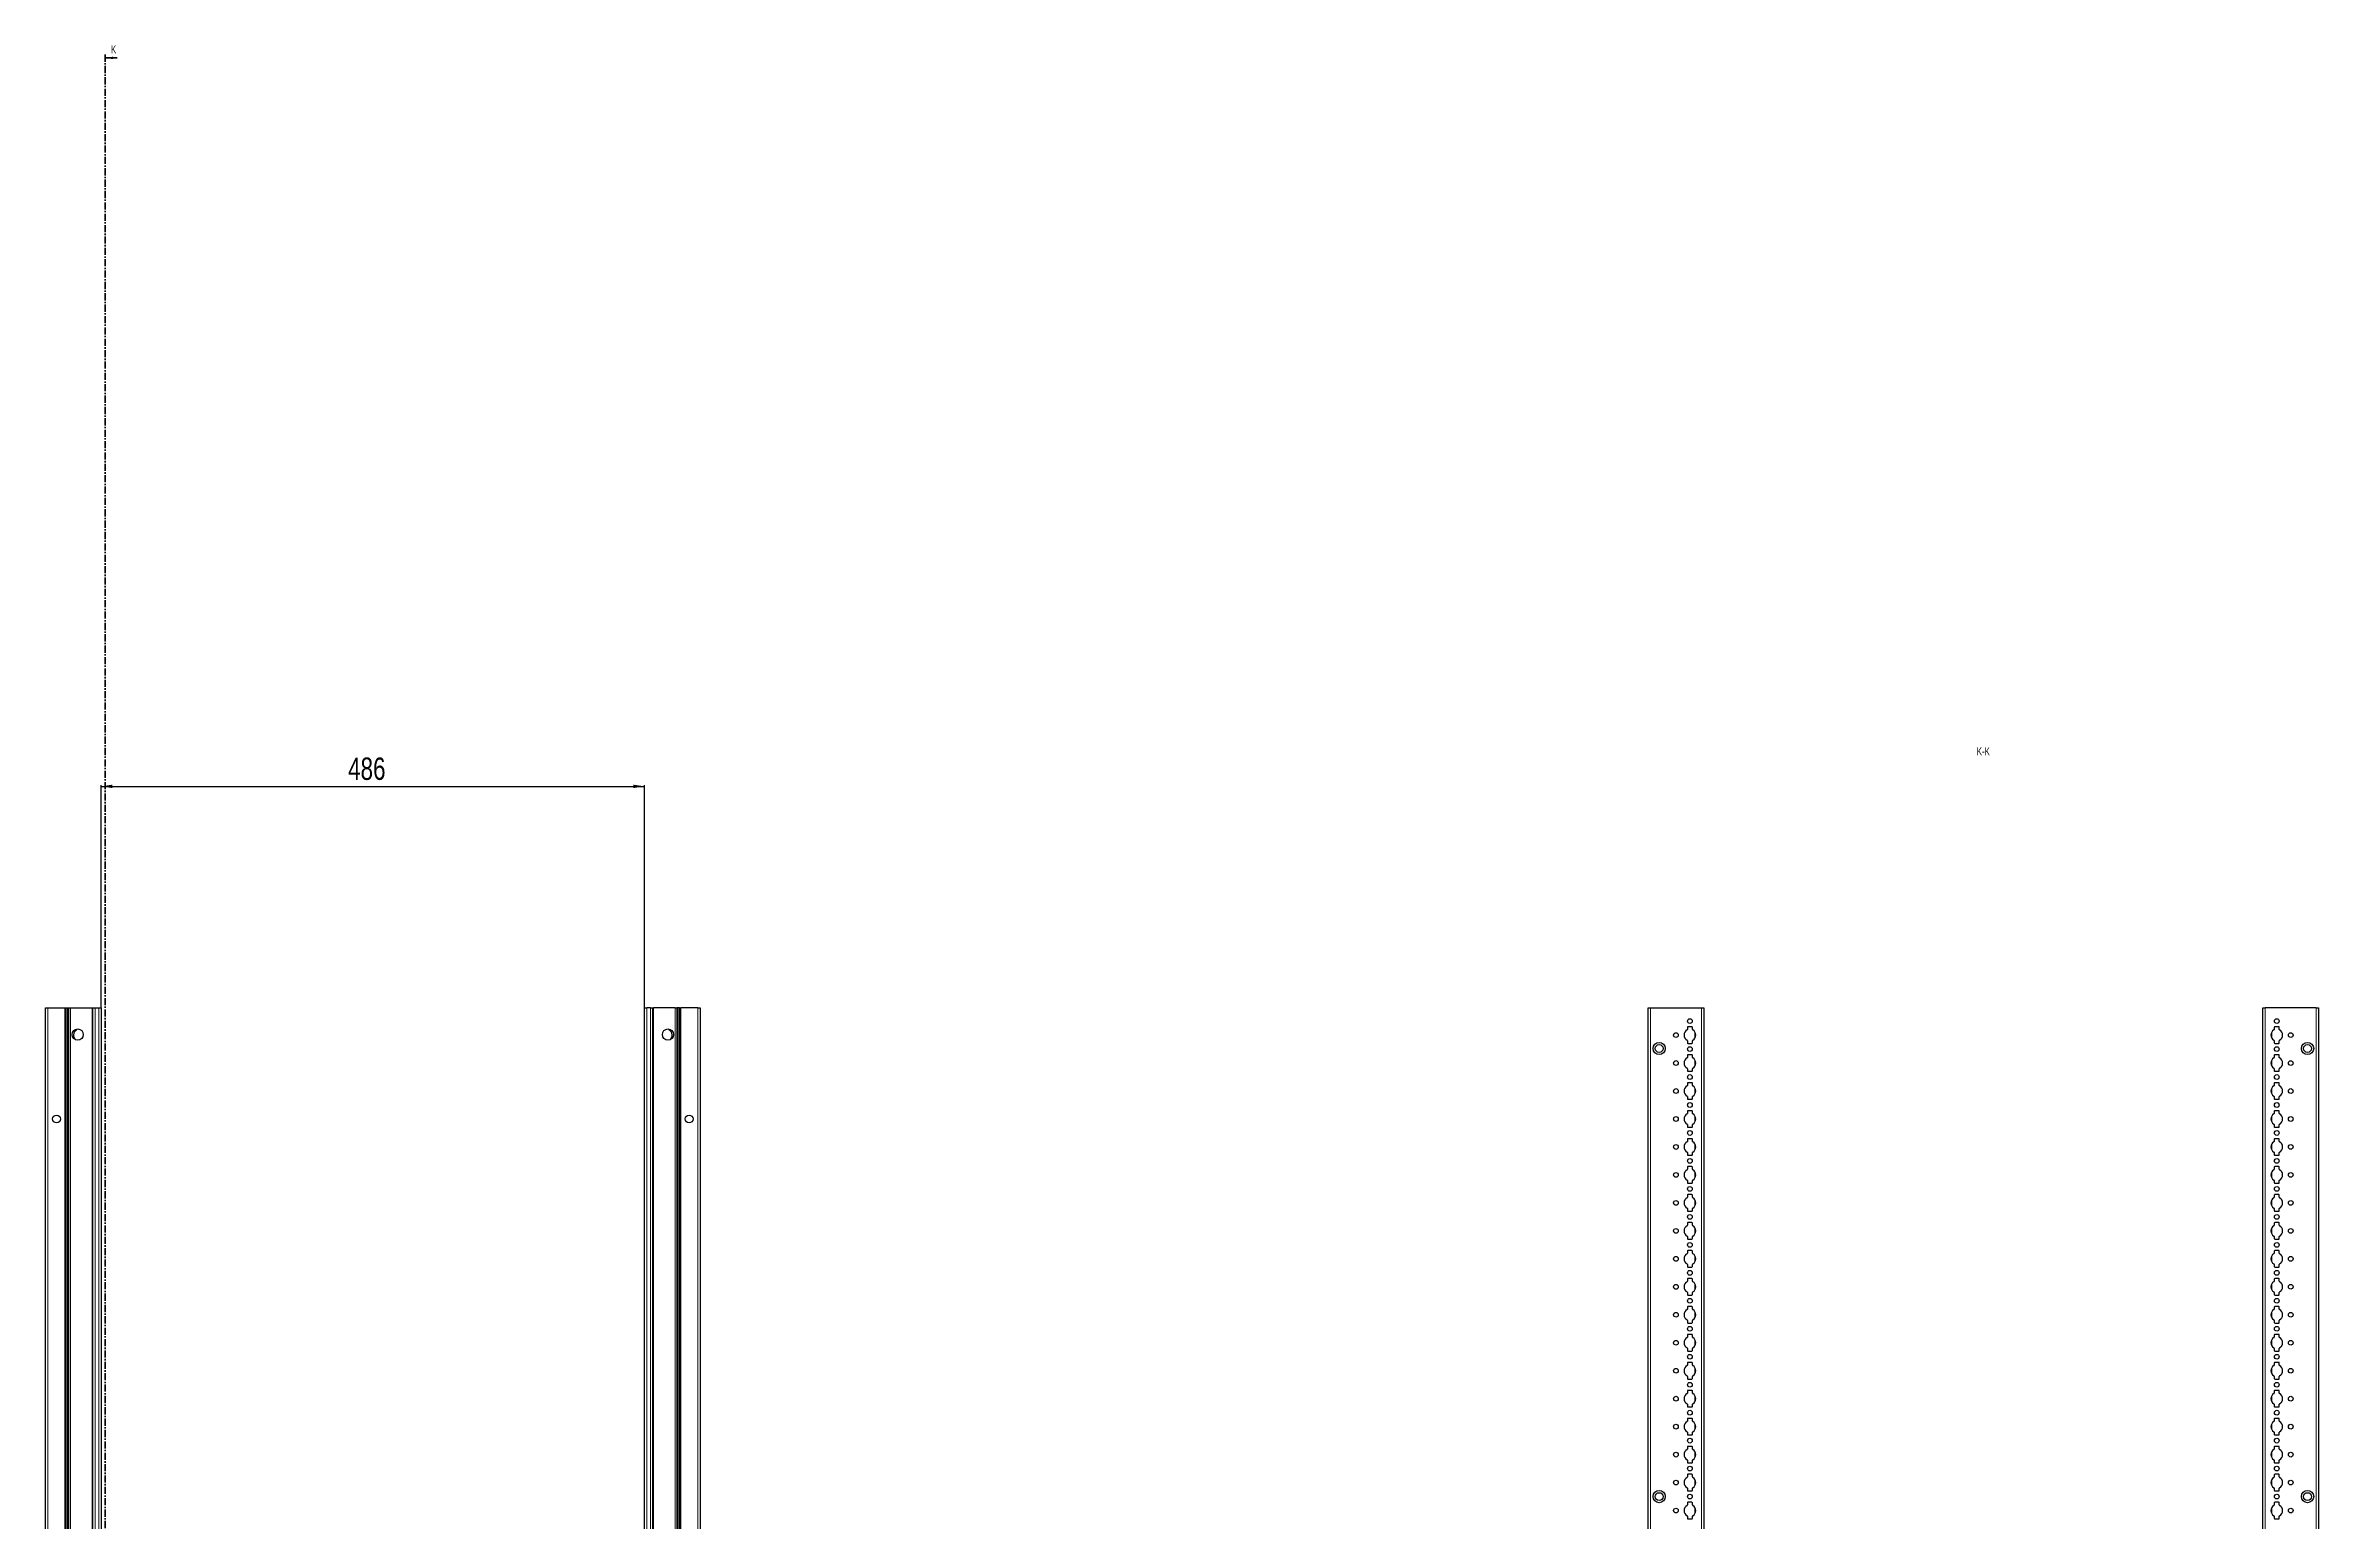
# Model space of a CAD drawing. Header units: millimetres. Extents: x -199 to 3854, y -1847 to 1507.
# Drawn here: x 1822 to 3854, y 189 to 1507 of the extents above; entities that cross this region are included whole.
import ezdxf

# ---------------------------------------------------------------- set-up
doc = ezdxf.new("R2010")
doc.units = ezdxf.units.MM
doc.linetypes.add('CENTER', pattern=[10.16, 6.35, -1.27, 1.27, -1.27])
doc.layers.add('FORMAT', color=7, linetype='Continuous')
doc.styles.add('SLDTEXTSTYLE0', font='TXT', dxfattribs={"width": 0.75})
doc.dimstyles.new('SLDDIMSTYLE0', dxfattribs={"dimtxt": 20, "dimasz": 10, "dimexe": 0, "dimexo": 0.0625, "dimgap": 5, "dimtad": 2, "dimdec": 1, "dimrnd": 1e-09, "dimzin": 12, "dimdsep": 46, "dimtxsty": 'SLDTEXTSTYLE0', "dimsah": 1, "dimcen": 0.09, "dimadec": 0, "dimazin": 3, "dimtfac": 1, "dimtofl": 0, "dimtmove": 0, "dimatfit": 3, "dimfxl": 0, "dimfrac": 2, "dimtolj": 1, "dimtzin": 12, "dimarcsym": 0})

# ---------------------------------------------------------------- blocks, each defined once
blk = doc.blocks.new('_D_4')
at = {"layer": 'FORMAT'}
for p, q in [((1871.6, 647.2), (1871.6, 846)), ((1871.6, 845), (2357.6, 845)), ((2357.6, 647.2), (2357.6, 846))]:
    blk.add_line(p, q, dxfattribs=at)
for points in [[(1871.6, 845), (1881.6, 843.5), (1881.6, 846.5)], [(2357.6, 845), (2347.6, 846.5), (2347.6, 843.5)]]:
    blk.add_solid(points, dxfattribs=at)
at = {"layer": 'FORMAT', "insert": (2092.5, 870.8), "char_height": 20, "attachment_point": 1, "style": 'SLDTEXTSTYLE0'}
blk.add_mtext('486', dxfattribs=at)

msp = doc.modelspace()

# ---------------------------------------------------------------- linework, layer by layer
at = {"color": 7, "linetype": 'CENTER', "lineweight": 35}
msp.add_line((1875.35, 1499.09), (1875.35, -1103.67), dxfattribs=at)
at = {"color": 7, "linetype": 'Continuous', "lineweight": 35}
msp.add_line((1885.99, 1496.09), (1875.35, 1496.09), dxfattribs=at)
at = {"color": 7, "linetype": 'Continuous', "lineweight": 25}
for p, q in [((1821.92, -851.79), (1821.92, 647.21)), ((1821.92, 647.21), (1823.92, 647.21)), ((1823.92, 647.21), (1839.27, 647.21)), ((1839.27, 647.21), (1839.92, 647.21)), ((1839.92, 623.46), (1839.92, 647.21)), ((1839.92, 647.21), (1840.51, 647.21)), ((1840.51, 647.21), (1841.71, 647.21)), ((1841.71, 647.21), (1841.71, -851.79)), ((1841.71, 647.21), (1841.75, 647.21)), ((1841.75, 647.21), (1841.75, -851.79)), ((1841.75, 647.21), (1842.96, 647.21)), ((1842.96, 647.21), (1844.37, 647.21)), ((1844.37, 647.21), (1863.77, 647.21)), ((1863.77, 647.21), (1864.42, 647.21)), ((1864.42, -851.79), (1864.42, 647.21)), ((1864.42, 647.21), (1866.42, 647.21)), ((1866.42, 647.21), (1869.62, 647.21)), ((1869.62, 647.21), (1871.62, 647.21)), ((1871.62, 647.21), (1871.62, -851.79)), ((2357.62, -851.79), (2357.62, 647.21)), ((2357.62, 647.21), (2359.62, 647.21)), ((2362.82, 647.21), (2359.62, 647.21)), ((2362.82, 647.21), (2364.82, 647.21)), ((2364.82, 647.21), (2364.82, -851.79)), ((2364.82, 647.21), (2365.47, 647.21)), ((2384.88, 647.21), (2365.47, 647.21)), ((2384.88, 647.21), (2386.29, 647.21)), ((2387.5, 647.21), (2386.29, 647.21)), ((2387.5, -851.79), (2387.5, 647.21)), ((2387.53, 647.21), (2387.5, 647.21)), ((2387.53, -851.79), (2387.53, 647.21)), ((2388.74, 647.21), (2387.53, 647.21)), ((2388.74, 647.21), (2389.32, 647.21)), ((2389.32, 647.21), (2389.32, 623.46)), ((2389.32, 647.21), (2389.97, 647.21)), ((2405.32, 647.21), (2389.97, 647.21)), ((2405.32, 647.21), (2407.32, 647.21)), ((2407.32, 647.21), (2407.32, -851.79)), ((3254.87, -851.79), (3254.87, 647.21)), ((3254.87, 647.21), (3256.87, 647.21)), ((3256.87, 647.21), (3302.57, 647.21)), ((3294.02, 630.11), (3290.42, 630.11)), ((3302.57, 647.21), (3304.57, 647.21)), ((3304.57, 647.21), (3304.57, -851.79)), ((3804.57, -851.79), (3804.57, 647.21)), ((3804.57, 647.21), (3806.57, 647.21)), ((3852.27, 647.21), (3806.57, 647.21)), ((3818.72, 630.11), (3815.12, 630.11)), ((3852.27, 647.21), (3854.27, 647.21)), ((3854.27, 647.21), (3854.27, -851.79)), ((1839.98, 623.35), (1839.92, 623.46)), ((1839.92, 623.46), (1839.92, 621.96)), ((1839.92, 621.96), (1839.98, 622.06)), ((1839.92, 573.46), (1839.92, 621.96)), ((1839.98, 622.06), (1839.98, 623.35)), ((1849.97, 627.73), (1849.97, 628.14)), ((2379.27, 628.14), (2379.27, 627.73)), ((2389.32, 623.46), (2389.26, 623.35)), ((2389.26, 623.35), (2389.26, 622.06)), ((2389.26, 622.06), (2389.32, 621.96)), ((2389.32, 621.96), (2389.32, 623.46)), ((2389.32, 621.96), (2389.32, 573.46)), ((3289.92, 629.61), (3289.92, 627.73)), ((3289.92, 617.68), (3289.92, 615.81)), ((3290.42, 615.31), (3294.02, 615.31)), ((3294.52, 627.73), (3294.52, 629.61)), ((3294.52, 615.81), (3294.52, 617.68)), ((3814.62, 629.61), (3814.62, 627.73)), ((3814.62, 617.68), (3814.62, 615.81)), ((3815.12, 615.31), (3818.72, 615.31)), ((3819.22, 627.73), (3819.22, 629.61)), ((3819.22, 615.81), (3819.22, 617.68)), ((3289.92, 604.61), (3289.92, 602.73)), ((3289.92, 592.68), (3289.92, 590.81)), ((3294.02, 605.11), (3290.42, 605.11)), ((3290.42, 590.31), (3294.02, 590.31)), ((3294.52, 602.73), (3294.52, 604.61)), ((3294.52, 590.81), (3294.52, 592.68)), ((3814.62, 604.61), (3814.62, 602.73)), ((3814.62, 592.68), (3814.62, 590.81)), ((3818.72, 605.11), (3815.12, 605.11)), ((3815.12, 590.31), (3818.72, 590.31)), ((3819.22, 602.73), (3819.22, 604.61)), ((3819.22, 590.81), (3819.22, 592.68)), ((1839.98, 573.35), (1839.92, 573.46)), ((1839.92, 573.46), (1839.92, 571.96)), ((1839.92, 571.96), (1839.98, 572.06)), ((1839.92, 523.46), (1839.92, 571.96)), ((1839.98, 572.06), (1839.98, 573.35)), ((2389.32, 573.46), (2389.26, 573.35)), ((2389.26, 573.35), (2389.26, 572.06)), ((2389.26, 572.06), (2389.32, 571.96)), ((2389.32, 571.96), (2389.32, 573.46)), ((2389.32, 571.96), (2389.32, 523.46)), ((3289.92, 579.61), (3289.92, 577.73)), ((3294.02, 580.11), (3290.42, 580.11)), ((3294.52, 577.73), (3294.52, 579.61)), ((3814.62, 579.61), (3814.62, 577.73)), ((3818.72, 580.11), (3815.12, 580.11)), ((3819.22, 577.73), (3819.22, 579.61)), ((3289.92, 567.68), (3289.92, 565.81)), ((3289.92, 554.61), (3289.92, 552.73)), ((3290.42, 565.31), (3294.02, 565.31)), ((3294.02, 555.11), (3290.42, 555.11)), ((3294.52, 565.81), (3294.52, 567.68)), ((3294.52, 552.73), (3294.52, 554.61)), ((3814.62, 567.68), (3814.62, 565.81)), ((3814.62, 554.61), (3814.62, 552.73)), ((3815.12, 565.31), (3818.72, 565.31)), ((3818.72, 555.11), (3815.12, 555.11)), ((3819.22, 565.81), (3819.22, 567.68)), ((3819.22, 552.73), (3819.22, 554.61)), ((3289.92, 542.68), (3289.92, 540.81)), ((3289.92, 529.61), (3289.92, 527.73)), ((3290.42, 540.31), (3294.02, 540.31)), ((3294.02, 530.11), (3290.42, 530.11)), ((3294.52, 540.81), (3294.52, 542.68)), ((3294.52, 527.73), (3294.52, 529.61)), ((3814.62, 542.68), (3814.62, 540.81)), ((3814.62, 529.61), (3814.62, 527.73)), ((3815.12, 540.31), (3818.72, 540.31)), ((3818.72, 530.11), (3815.12, 530.11)), ((3819.22, 540.81), (3819.22, 542.68)), ((3819.22, 527.73), (3819.22, 529.61)), ((1839.98, 523.35), (1839.92, 523.46)), ((1839.92, 523.46), (1839.92, 521.96)), ((1839.92, 521.96), (1839.98, 522.06)), ((1839.92, 473.46), (1839.92, 521.96)), ((1839.98, 522.06), (1839.98, 523.35)), ((2389.32, 523.46), (2389.26, 523.35)), ((2389.26, 523.35), (2389.26, 522.06)), ((2389.26, 522.06), (2389.32, 521.96)), ((2389.32, 521.96), (2389.32, 523.46)), ((2389.32, 521.96), (2389.32, 473.46)), ((3289.92, 517.68), (3289.92, 515.81)), ((3290.42, 515.31), (3294.02, 515.31)), ((3294.52, 515.81), (3294.52, 517.68)), ((3814.62, 517.68), (3814.62, 515.81)), ((3815.12, 515.31), (3818.72, 515.31)), ((3819.22, 515.81), (3819.22, 517.68)), ((3289.92, 504.61), (3289.92, 502.73)), ((3289.92, 492.68), (3289.92, 490.81)), ((3294.02, 505.11), (3290.42, 505.11)), ((3290.42, 490.31), (3294.02, 490.31)), ((3294.52, 502.73), (3294.52, 504.61)), ((3294.52, 490.81), (3294.52, 492.68)), ((3814.62, 504.61), (3814.62, 502.73)), ((3814.62, 492.68), (3814.62, 490.81)), ((3818.72, 505.11), (3815.12, 505.11)), ((3815.12, 490.31), (3818.72, 490.31)), ((3819.22, 502.73), (3819.22, 504.61)), ((3819.22, 490.81), (3819.22, 492.68)), ((1839.98, 473.35), (1839.92, 473.46)), ((1839.92, 473.46), (1839.92, 471.96)), ((1839.92, 471.96), (1839.98, 472.06)), ((1839.92, 423.46), (1839.92, 471.96)), ((1839.98, 472.06), (1839.98, 473.35)), ((2389.32, 473.46), (2389.26, 473.35)), ((2389.26, 473.35), (2389.26, 472.06)), ((2389.26, 472.06), (2389.32, 471.96)), ((2389.32, 471.96), (2389.32, 473.46)), ((2389.32, 471.96), (2389.32, 423.46)), ((3289.92, 479.61), (3289.92, 477.73)), ((3289.92, 467.68), (3289.92, 465.81)), ((3294.02, 480.11), (3290.42, 480.11)), ((3294.52, 477.73), (3294.52, 479.61)), ((3294.52, 465.81), (3294.52, 467.68)), ((3814.62, 479.61), (3814.62, 477.73)), ((3814.62, 467.68), (3814.62, 465.81)), ((3818.72, 480.11), (3815.12, 480.11)), ((3819.22, 477.73), (3819.22, 479.61)), ((3819.22, 465.81), (3819.22, 467.68)), ((3289.92, 454.61), (3289.92, 452.73)), ((3290.42, 465.31), (3294.02, 465.31)), ((3294.02, 455.11), (3290.42, 455.11)), ((3294.52, 452.73), (3294.52, 454.61)), ((3814.62, 454.61), (3814.62, 452.73)), ((3815.12, 465.31), (3818.72, 465.31)), ((3818.72, 455.11), (3815.12, 455.11)), ((3819.22, 452.73), (3819.22, 454.61)), ((3289.92, 442.68), (3289.92, 440.81)), ((3289.92, 429.61), (3289.92, 427.73)), ((3290.42, 440.31), (3294.02, 440.31)), ((3294.02, 430.11), (3290.42, 430.11)), ((3294.52, 440.81), (3294.52, 442.68)), ((3294.52, 427.73), (3294.52, 429.61)), ((3814.62, 442.68), (3814.62, 440.81)), ((3814.62, 429.61), (3814.62, 427.73)), ((3815.12, 440.31), (3818.72, 440.31)), ((3818.72, 430.11), (3815.12, 430.11)), ((3819.22, 440.81), (3819.22, 442.68)), ((3819.22, 427.73), (3819.22, 429.61)), ((1839.98, 423.35), (1839.92, 423.46)), ((1839.92, 423.46), (1839.92, 421.96)), ((1839.92, 421.96), (1839.98, 422.06)), ((1839.92, 373.46), (1839.92, 421.96)), ((1839.98, 422.06), (1839.98, 423.35)), ((2389.32, 423.46), (2389.26, 423.35)), ((2389.26, 423.35), (2389.26, 422.06)), ((2389.26, 422.06), (2389.32, 421.96)), ((2389.32, 421.96), (2389.32, 423.46)), ((2389.32, 421.96), (2389.32, 373.46)), ((3289.92, 417.68), (3289.92, 415.81)), ((3290.42, 415.31), (3294.02, 415.31)), ((3294.52, 415.81), (3294.52, 417.68)), ((3814.62, 417.68), (3814.62, 415.81)), ((3815.12, 415.31), (3818.72, 415.31)), ((3819.22, 415.81), (3819.22, 417.68)), ((3289.92, 404.61), (3289.92, 402.73)), ((3289.92, 392.68), (3289.92, 390.81)), ((3294.02, 405.11), (3290.42, 405.11)), ((3290.42, 390.31), (3294.02, 390.31)), ((3294.52, 402.73), (3294.52, 404.61)), ((3294.52, 390.81), (3294.52, 392.68)), ((3814.62, 404.61), (3814.62, 402.73)), ((3814.62, 392.68), (3814.62, 390.81)), ((3818.72, 405.11), (3815.12, 405.11)), ((3815.12, 390.31), (3818.72, 390.31)), ((3819.22, 402.73), (3819.22, 404.61)), ((3819.22, 390.81), (3819.22, 392.68)), ((1839.98, 373.35), (1839.92, 373.46)), ((1839.92, 373.46), (1839.92, 371.96)), ((1839.92, 371.96), (1839.98, 372.06)), ((1839.92, 323.46), (1839.92, 371.96)), ((1839.98, 372.06), (1839.98, 373.35)), ((2389.32, 373.46), (2389.26, 373.35)), ((2389.26, 373.35), (2389.26, 372.06)), ((2389.26, 372.06), (2389.32, 371.96)), ((2389.32, 371.96), (2389.32, 373.46)), ((2389.32, 371.96), (2389.32, 323.46)), ((3289.92, 379.61), (3289.92, 377.73)), ((3289.92, 367.68), (3289.92, 365.81)), ((3294.02, 380.11), (3290.42, 380.11)), ((3294.52, 377.73), (3294.52, 379.61)), ((3294.52, 365.81), (3294.52, 367.68)), ((3814.62, 379.61), (3814.62, 377.73)), ((3814.62, 367.68), (3814.62, 365.81)), ((3818.72, 380.11), (3815.12, 380.11)), ((3819.22, 377.73), (3819.22, 379.61)), ((3819.22, 365.81), (3819.22, 367.68)), ((3289.92, 354.61), (3289.92, 352.73)), ((3290.42, 365.31), (3294.02, 365.31)), ((3294.02, 355.11), (3290.42, 355.11)), ((3294.52, 352.73), (3294.52, 354.61)), ((3814.62, 354.61), (3814.62, 352.73)), ((3815.12, 365.31), (3818.72, 365.31)), ((3818.72, 355.11), (3815.12, 355.11)), ((3819.22, 352.73), (3819.22, 354.61)), ((3289.92, 342.68), (3289.92, 340.81)), ((3289.92, 329.61), (3289.92, 327.73)), ((3290.42, 340.31), (3294.02, 340.31)), ((3294.02, 330.11), (3290.42, 330.11)), ((3294.52, 340.81), (3294.52, 342.68)), ((3294.52, 327.73), (3294.52, 329.61)), ((3814.62, 342.68), (3814.62, 340.81)), ((3814.62, 329.61), (3814.62, 327.73)), ((3815.12, 340.31), (3818.72, 340.31)), ((3818.72, 330.11), (3815.12, 330.11)), ((3819.22, 340.81), (3819.22, 342.68)), ((3819.22, 327.73), (3819.22, 329.61)), ((1839.98, 323.35), (1839.92, 323.46)), ((1839.92, 323.46), (1839.92, 321.96)), ((1839.92, 321.96), (1839.98, 322.06)), ((1839.92, 273.46), (1839.92, 321.96)), ((1839.98, 322.06), (1839.98, 323.35)), ((2389.32, 323.46), (2389.26, 323.35)), ((2389.26, 323.35), (2389.26, 322.06)), ((2389.26, 322.06), (2389.32, 321.96)), ((2389.32, 321.96), (2389.32, 323.46)), ((2389.32, 321.96), (2389.32, 273.46)), ((3289.92, 317.68), (3289.92, 315.81)), ((3290.42, 315.31), (3294.02, 315.31)), ((3294.02, 305.11), (3290.42, 305.11)), ((3294.52, 315.81), (3294.52, 317.68)), ((3814.62, 317.68), (3814.62, 315.81)), ((3815.12, 315.31), (3818.72, 315.31)), ((3818.72, 305.11), (3815.12, 305.11)), ((3819.22, 315.81), (3819.22, 317.68)), ((3289.92, 304.61), (3289.92, 302.73)), ((3289.92, 292.68), (3289.92, 290.81)), ((3290.42, 290.31), (3294.02, 290.31)), ((3294.52, 302.73), (3294.52, 304.61)), ((3294.52, 290.81), (3294.52, 292.68)), ((3814.62, 304.61), (3814.62, 302.73)), ((3814.62, 292.68), (3814.62, 290.81)), ((3815.12, 290.31), (3818.72, 290.31)), ((3819.22, 302.73), (3819.22, 304.61)), ((3819.22, 290.81), (3819.22, 292.68)), ((1839.98, 273.35), (1839.92, 273.46)), ((1839.92, 273.46), (1839.92, 271.96)), ((1839.92, 271.96), (1839.98, 272.06)), ((1839.92, 223.46), (1839.92, 271.96)), ((1839.98, 272.06), (1839.98, 273.35)), ((2389.32, 273.46), (2389.26, 273.35)), ((2389.26, 273.35), (2389.26, 272.06)), ((2389.26, 272.06), (2389.32, 271.96)), ((2389.32, 271.96), (2389.32, 273.46)), ((2389.32, 271.96), (2389.32, 223.46)), ((3289.92, 279.61), (3289.92, 277.73)), ((3289.92, 267.68), (3289.92, 265.81)), ((3294.02, 280.11), (3290.42, 280.11)), ((3290.42, 265.31), (3294.02, 265.31)), ((3294.52, 277.73), (3294.52, 279.61)), ((3294.52, 265.81), (3294.52, 267.68)), ((3814.62, 279.61), (3814.62, 277.73)), ((3814.62, 267.68), (3814.62, 265.81)), ((3818.72, 280.11), (3815.12, 280.11)), ((3815.12, 265.31), (3818.72, 265.31)), ((3819.22, 277.73), (3819.22, 279.61)), ((3819.22, 265.81), (3819.22, 267.68)), ((3289.92, 254.61), (3289.92, 252.73)), ((3294.02, 255.11), (3290.42, 255.11)), ((3294.52, 252.73), (3294.52, 254.61)), ((3814.62, 254.61), (3814.62, 252.73)), ((3818.72, 255.11), (3815.12, 255.11)), ((3819.22, 252.73), (3819.22, 254.61)), ((3289.92, 242.68), (3289.92, 240.81)), ((3289.92, 229.61), (3289.92, 227.73)), ((3290.42, 240.31), (3294.02, 240.31)), ((3294.02, 230.11), (3290.42, 230.11)), ((3294.52, 240.81), (3294.52, 242.68)), ((3294.52, 227.73), (3294.52, 229.61)), ((3814.62, 242.68), (3814.62, 240.81)), ((3814.62, 229.61), (3814.62, 227.73)), ((3815.12, 240.31), (3818.72, 240.31)), ((3818.72, 230.11), (3815.12, 230.11)), ((3819.22, 240.81), (3819.22, 242.68)), ((3819.22, 227.73), (3819.22, 229.61)), ((1839.98, 223.35), (1839.92, 223.46)), ((1839.92, 223.46), (1839.92, 221.96)), ((1839.92, 221.96), (1839.98, 222.06)), ((1839.92, 173.46), (1839.92, 221.96)), ((1839.98, 222.06), (1839.98, 223.35)), ((2389.32, 223.46), (2389.26, 223.35)), ((2389.26, 223.35), (2389.26, 222.06)), ((2389.26, 222.06), (2389.32, 221.96)), ((2389.32, 221.96), (2389.32, 223.46)), ((2389.32, 221.96), (2389.32, 173.46)), ((3289.92, 217.68), (3289.92, 215.81)), ((3289.92, 204.61), (3289.92, 202.73)), ((3290.42, 215.31), (3294.02, 215.31)), ((3294.02, 205.11), (3290.42, 205.11)), ((3294.52, 215.81), (3294.52, 217.68)), ((3294.52, 202.73), (3294.52, 204.61)), ((3814.62, 217.68), (3814.62, 215.81)), ((3814.62, 204.61), (3814.62, 202.73)), ((3815.12, 215.31), (3818.72, 215.31)), ((3818.72, 205.11), (3815.12, 205.11)), ((3819.22, 215.81), (3819.22, 217.68)), ((3819.22, 202.73), (3819.22, 204.61)), ((3289.92, 192.68), (3289.92, 190.81)), ((3290.42, 190.31), (3294.02, 190.31)), ((3294.52, 190.81), (3294.52, 192.68)), ((3814.62, 192.68), (3814.62, 190.81)), ((3815.12, 190.31), (3818.72, 190.31)), ((3819.22, 190.81), (3819.22, 192.68))]:
    msp.add_line(p, q, dxfattribs=at)
at = {"color": 8, "linetype": 'Continuous', "lineweight": 18}
for p, q in [((1823.92, 647.21), (1823.92, -851.79)), ((1839.27, -851.79), (1839.27, 647.21)), ((1840.51, 647.21), (1840.51, -851.79)), ((1842.96, -851.79), (1842.96, 647.21)), ((1844.37, 647.21), (1844.37, -851.79)), ((1863.77, -851.79), (1863.77, 647.21)), ((1866.42, 647.21), (1866.42, -851.79)), ((1869.62, -851.79), (1869.62, 647.21)), ((2359.62, 647.21), (2359.62, -851.79)), ((2362.82, -851.79), (2362.82, 647.21)), ((2365.47, 647.21), (2365.47, -851.79)), ((2384.88, -851.79), (2384.88, 647.21)), ((2386.29, 647.21), (2386.29, -851.79)), ((2388.74, -851.79), (2388.74, 647.21)), ((2389.97, 647.21), (2389.97, -851.79)), ((2405.32, -851.79), (2405.32, 647.21)), ((3256.87, 647.21), (3256.87, -851.79)), ((3302.57, -851.79), (3302.57, 647.21)), ((3806.57, 647.21), (3806.57, -851.79)), ((3852.27, -851.79), (3852.27, 647.21)), ((3296.72, 620), (3296.72, 625.41)), ((3812.42, 625.41), (3812.42, 620)), ((3296.72, 595), (3296.72, 600.41)), ((3812.42, 600.41), (3812.42, 595)), ((3296.72, 570), (3296.72, 575.41)), ((3812.42, 575.41), (3812.42, 570)), ((3296.72, 545), (3296.72, 550.41)), ((3812.42, 550.41), (3812.42, 545)), ((3296.72, 520), (3296.72, 525.41)), ((3812.42, 525.41), (3812.42, 520)), ((3296.72, 495), (3296.72, 500.41)), ((3812.42, 500.41), (3812.42, 495)), ((3296.72, 470), (3296.72, 475.41)), ((3812.42, 475.41), (3812.42, 470)), ((3296.72, 445), (3296.72, 450.41)), ((3812.42, 450.41), (3812.42, 445)), ((3296.72, 420), (3296.72, 425.41)), ((3812.42, 425.41), (3812.42, 420)), ((3296.72, 395), (3296.72, 400.41)), ((3812.42, 400.41), (3812.42, 395)), ((3296.72, 370), (3296.72, 375.41)), ((3812.42, 375.41), (3812.42, 370)), ((3296.72, 345), (3296.72, 350.41)), ((3812.42, 350.41), (3812.42, 345)), ((3296.72, 320), (3296.72, 325.41)), ((3812.42, 325.41), (3812.42, 320)), ((3296.72, 295), (3296.72, 300.41)), ((3812.42, 300.41), (3812.42, 295)), ((3296.72, 270), (3296.72, 275.41)), ((3812.42, 275.41), (3812.42, 270)), ((3296.72, 245), (3296.72, 250.41)), ((3812.42, 250.41), (3812.42, 245)), ((3296.72, 220), (3296.72, 225.41)), ((3812.42, 225.41), (3812.42, 220)), ((3296.72, 195), (3296.72, 200.41)), ((3812.42, 200.41), (3812.42, 195))]:
    msp.add_line(p, q, dxfattribs=at)
at = {"color": 7, "linetype": 'Continuous', "lineweight": 25}
for centre, radius in [((3292.22, 635.21), 2.12), ((3816.92, 635.21), 2.13), ((1850.77, 623.21), 5), ((2378.47, 623.21), 5), ((3264.72, 610.71), 5.5), ((3264.72, 610.71), 3.5), ((3279.72, 622.71), 2.13), ((3292.22, 610.21), 2.12), ((3816.92, 610.21), 2.13), ((3829.42, 622.71), 2.12), ((3844.42, 610.71), 5.5), ((3844.42, 610.71), 3.5), ((3279.72, 597.71), 2.13), ((3829.42, 597.71), 2.12), ((3279.72, 572.71), 2.13), ((3292.22, 585.21), 2.12), ((3816.92, 585.21), 2.12), ((3829.42, 572.71), 2.12), ((1831.82, 547.71), 3.5), ((2397.42, 547.71), 3.5), ((3279.72, 547.71), 2.13), ((3292.22, 560.21), 2.12), ((3816.92, 560.21), 2.12), ((3829.42, 547.71), 2.12), ((3292.22, 535.21), 2.12), ((3816.92, 535.21), 2.12), ((3279.72, 522.71), 2.13), ((3292.22, 510.21), 2.12), ((3816.92, 510.21), 2.12), ((3829.42, 522.71), 2.12), ((3279.72, 497.71), 2.13), ((3829.42, 497.71), 2.12), ((3279.72, 472.71), 2.13), ((3292.22, 485.21), 2.12), ((3816.92, 485.21), 2.12), ((3829.42, 472.71), 2.12), ((3279.72, 447.71), 2.13), ((3292.22, 460.21), 2.12), ((3816.92, 460.21), 2.12), ((3829.42, 447.71), 2.12), ((3292.22, 435.21), 2.12), ((3816.92, 435.21), 2.12), ((3279.72, 422.71), 2.13), ((3292.22, 410.21), 2.12), ((3816.92, 410.21), 2.12), ((3829.42, 422.71), 2.12), ((3279.72, 397.71), 2.13), ((3292.22, 385.21), 2.12), ((3816.92, 385.21), 2.12), ((3829.42, 397.71), 2.12), ((3279.72, 372.71), 2.13), ((3829.42, 372.71), 2.12), ((3279.72, 347.71), 2.13), ((3292.22, 360.21), 2.12), ((3816.92, 360.21), 2.12), ((3829.42, 347.71), 2.12), ((3292.22, 335.21), 2.12), ((3816.92, 335.21), 2.12), ((3279.72, 322.71), 2.13), ((3292.22, 310.21), 2.12), ((3816.92, 310.21), 2.12), ((3829.42, 322.71), 2.12), ((3279.72, 297.71), 2.13), ((3292.22, 285.21), 2.12), ((3816.92, 285.21), 2.12), ((3829.42, 297.71), 2.12), ((3279.72, 272.71), 2.13), ((3829.42, 272.71), 2.12), ((3279.72, 247.71), 2.13), ((3292.22, 260.21), 2.12), ((3816.92, 260.21), 2.12), ((3829.42, 247.71), 2.12), ((3279.72, 222.71), 2.13), ((3292.22, 235.21), 2.12), ((3816.92, 235.21), 2.12), ((3829.42, 222.71), 2.12), ((3264.72, 210.21), 5.5), ((3264.72, 210.21), 3.5), ((3292.22, 210.21), 2.12), ((3816.92, 210.21), 2.12), ((3844.42, 210.21), 5.5), ((3844.42, 210.21), 3.5), ((3279.72, 197.71), 2.13), ((3829.42, 197.71), 2.12)]:
    msp.add_circle(centre, radius, dxfattribs=at)
for centre, radius, start, end in [((3290.42, 629.61), 0.5, 90, 180), ((3294.02, 629.61), 0.5, 0, 90), ((3815.12, 629.61), 0.5, 90, 180), ((3818.72, 629.61), 0.5, 0, 90), ((1852.27, 622.71), 5.25, 119.14074, 233.81086), ((1849.47, 627.73), 0.5, 299.14074, 0), ((2379.77, 627.73), 0.5, 180, 240.85926), ((2376.97, 622.71), 5.25, 306.18917, 60.85926), ((3292.22, 622.71), 5.25, 119.14074, 240.85926), ((3289.42, 627.73), 0.5, 299.14074, 0), ((3289.42, 617.68), 0.5, 0, 60.85926), ((3290.42, 615.81), 0.5, 180, 270), ((3294.02, 615.81), 0.5, 270, 0), ((3295.02, 627.73), 0.5, 180, 240.85926), ((3295.02, 617.68), 0.5, 119.14074, 180), ((3292.22, 622.71), 5.25, 299.14074, 60.85926), ((3816.92, 622.71), 5.25, 119.14074, 240.85926), ((3814.12, 627.73), 0.5, 299.14074, 0), ((3814.12, 617.68), 0.5, 0, 60.85926), ((3815.12, 615.81), 0.5, 180, 270), ((3818.72, 615.81), 0.5, 270, 0), ((3819.72, 627.73), 0.5, 180, 240.85926), ((3819.72, 617.68), 0.5, 119.14074, 180), ((3816.92, 622.71), 5.25, 299.14074, 60.85926), ((3292.22, 597.71), 5.25, 119.14074, 240.85926), ((3289.42, 602.73), 0.5, 299.14074, 0), ((3289.42, 592.68), 0.5, 0, 60.85926), ((3290.42, 604.61), 0.5, 90, 180), ((3290.42, 590.81), 0.5, 180, 270), ((3294.02, 604.61), 0.5, 0, 90), ((3294.02, 590.81), 0.5, 270, 0), ((3295.02, 602.73), 0.5, 180, 240.85926), ((3295.02, 592.68), 0.5, 119.14074, 180), ((3292.22, 597.71), 5.25, 299.14074, 60.85926), ((3816.92, 597.71), 5.25, 119.14074, 240.85926), ((3814.12, 602.73), 0.5, 299.14074, 0), ((3814.12, 592.68), 0.5, 0, 60.85926), ((3815.12, 604.61), 0.5, 90, 180), ((3815.12, 590.81), 0.5, 180, 270), ((3818.72, 604.61), 0.5, 0, 90), ((3818.72, 590.81), 0.5, 270, 0), ((3819.72, 602.73), 0.5, 180, 240.85926), ((3819.72, 592.68), 0.5, 119.14074, 180), ((3816.92, 597.71), 5.25, 299.14074, 60.85926), ((3292.22, 572.71), 5.25, 119.14074, 240.85926), ((3289.42, 577.73), 0.5, 299.14074, 0), ((3290.42, 579.61), 0.5, 90, 180), ((3294.02, 579.61), 0.5, 0, 90), ((3295.02, 577.73), 0.5, 180, 240.85926), ((3292.22, 572.71), 5.25, 299.14074, 60.85926), ((3816.92, 572.71), 5.25, 119.14074, 240.85926), ((3814.12, 577.73), 0.5, 299.14074, 0), ((3815.12, 579.61), 0.5, 90, 180), ((3818.72, 579.61), 0.5, 0, 90), ((3819.72, 577.73), 0.5, 180, 240.85926), ((3816.92, 572.71), 5.25, 299.14074, 60.85926), ((3292.22, 547.71), 5.25, 119.14074, 240.85926), ((3289.42, 567.68), 0.5, 0, 60.85926), ((3289.42, 552.73), 0.5, 299.14074, 0), ((3290.42, 565.81), 0.5, 180, 270), ((3290.42, 554.61), 0.5, 90, 180), ((3294.02, 565.81), 0.5, 270, 0), ((3294.02, 554.61), 0.5, 0, 90), ((3295.02, 567.68), 0.5, 119.14074, 180), ((3295.02, 552.73), 0.5, 180, 240.85926), ((3292.22, 547.71), 5.25, 299.14074, 60.85926), ((3816.92, 547.71), 5.25, 119.14074, 240.85926), ((3814.12, 567.68), 0.5, 0, 60.85926), ((3814.12, 552.73), 0.5, 299.14074, 0), ((3815.12, 565.81), 0.5, 180, 270), ((3815.12, 554.61), 0.5, 90, 180), ((3818.72, 565.81), 0.5, 270, 0), ((3818.72, 554.61), 0.5, 0, 90), ((3819.72, 567.68), 0.5, 119.14074, 180), ((3819.72, 552.73), 0.5, 180, 240.85926), ((3816.92, 547.71), 5.25, 299.14074, 60.85926), ((3289.42, 542.68), 0.5, 0, 60.85926), ((3290.42, 540.81), 0.5, 180, 270), ((3290.42, 529.61), 0.5, 90, 180), ((3294.02, 540.81), 0.5, 270, 0), ((3294.02, 529.61), 0.5, 0, 90), ((3295.02, 542.68), 0.5, 119.14074, 180), ((3814.12, 542.68), 0.5, 0, 60.85926), ((3815.12, 540.81), 0.5, 180, 270), ((3815.12, 529.61), 0.5, 90, 180), ((3818.72, 540.81), 0.5, 270, 0), ((3818.72, 529.61), 0.5, 0, 90), ((3819.72, 542.68), 0.5, 119.14074, 180), ((3292.22, 522.71), 5.25, 119.14074, 240.85926), ((3289.42, 527.73), 0.5, 299.14074, 0), ((3289.42, 517.68), 0.5, 0, 60.85926), ((3290.42, 515.81), 0.5, 180, 270), ((3294.02, 515.81), 0.5, 270, 0), ((3295.02, 527.73), 0.5, 180, 240.85926), ((3295.02, 517.68), 0.5, 119.14074, 180), ((3292.22, 522.71), 5.25, 299.14074, 60.85926), ((3816.92, 522.71), 5.25, 119.14074, 240.85926), ((3814.12, 527.73), 0.5, 299.14074, 0), ((3814.12, 517.68), 0.5, 0, 60.85926), ((3815.12, 515.81), 0.5, 180, 270), ((3818.72, 515.81), 0.5, 270, 0), ((3819.72, 527.73), 0.5, 180, 240.85926), ((3819.72, 517.68), 0.5, 119.14074, 180), ((3816.92, 522.71), 5.25, 299.14074, 60.85926), ((3292.22, 497.71), 5.25, 119.14074, 240.85926), ((3289.42, 502.73), 0.5, 299.14074, 0), ((3289.42, 492.68), 0.5, 0, 60.85926), ((3290.42, 504.61), 0.5, 90, 180), ((3290.42, 490.81), 0.5, 180, 270), ((3294.02, 504.61), 0.5, 0, 90), ((3294.02, 490.81), 0.5, 270, 0), ((3295.02, 502.73), 0.5, 180, 240.85926), ((3295.02, 492.68), 0.5, 119.14074, 180), ((3292.22, 497.71), 5.25, 299.14074, 60.85926), ((3816.92, 497.71), 5.25, 119.14074, 240.85926), ((3814.12, 502.73), 0.5, 299.14074, 0), ((3814.12, 492.68), 0.5, 0, 60.85926), ((3815.12, 504.61), 0.5, 90, 180), ((3815.12, 490.81), 0.5, 180, 270), ((3818.72, 504.61), 0.5, 0, 90), ((3818.72, 490.81), 0.5, 270, 0), ((3819.72, 502.73), 0.5, 180, 240.85926), ((3819.72, 492.68), 0.5, 119.14074, 180), ((3816.92, 497.71), 5.25, 299.14074, 60.85926), ((3292.22, 472.71), 5.25, 119.14074, 240.85926), ((3289.42, 477.73), 0.5, 299.14074, 0), ((3289.42, 467.68), 0.5, 0, 60.85926), ((3290.42, 479.61), 0.5, 90, 180), ((3294.02, 479.61), 0.5, 0, 90), ((3295.02, 477.73), 0.5, 180, 240.85926), ((3295.02, 467.68), 0.5, 119.14074, 180), ((3292.22, 472.71), 5.25, 299.14074, 60.85926), ((3816.92, 472.71), 5.25, 119.14074, 240.85926), ((3814.12, 477.73), 0.5, 299.14074, 0), ((3814.12, 467.68), 0.5, 0, 60.85926), ((3815.12, 479.61), 0.5, 90, 180), ((3818.72, 479.61), 0.5, 0, 90), ((3819.72, 477.73), 0.5, 180, 240.85926), ((3819.72, 467.68), 0.5, 119.14074, 180), ((3816.92, 472.71), 5.25, 299.14074, 60.85926), ((3292.22, 447.71), 5.25, 119.14074, 240.85926), ((3289.42, 452.73), 0.5, 299.14074, 0), ((3290.42, 465.81), 0.5, 180, 270), ((3290.42, 454.61), 0.5, 90, 180), ((3294.02, 465.81), 0.5, 270, 0), ((3294.02, 454.61), 0.5, 0, 90), ((3295.02, 452.73), 0.5, 180, 240.85926), ((3292.22, 447.71), 5.25, 299.14074, 60.85926), ((3816.92, 447.71), 5.25, 119.14074, 240.85926), ((3814.12, 452.73), 0.5, 299.14074, 0), ((3815.12, 465.81), 0.5, 180, 270), ((3815.12, 454.61), 0.5, 90, 180), ((3818.72, 465.81), 0.5, 270, 0), ((3818.72, 454.61), 0.5, 360, 90), ((3819.72, 452.73), 0.5, 180, 240.85926), ((3816.92, 447.71), 5.25, 299.14074, 60.85926), ((3292.22, 422.71), 5.25, 119.14074, 240.85926), ((3289.42, 442.68), 0.5, 0, 60.85926), ((3289.42, 427.73), 0.5, 299.14074, 0), ((3290.42, 440.81), 0.5, 180, 270), ((3290.42, 429.61), 0.5, 90, 180), ((3294.02, 440.81), 0.5, 270, 0), ((3294.02, 429.61), 0.5, 0, 90), ((3295.02, 442.68), 0.5, 119.14074, 180), ((3295.02, 427.73), 0.5, 180, 240.85926), ((3292.22, 422.71), 5.25, 299.14074, 60.85926), ((3816.92, 422.71), 5.25, 119.14074, 240.85926), ((3814.12, 442.68), 0.5, 0, 60.85926), ((3814.12, 427.73), 0.5, 299.14074, 0), ((3815.12, 440.81), 0.5, 180, 270), ((3815.12, 429.61), 0.5, 90, 180), ((3818.72, 440.81), 0.5, 270, 0), ((3818.72, 429.61), 0.5, 0, 90), ((3819.72, 442.68), 0.5, 119.14074, 180), ((3819.72, 427.73), 0.5, 180, 240.85926), ((3816.92, 422.71), 5.25, 299.14074, 60.85926), ((3289.42, 417.68), 0.5, 0, 60.85926), ((3290.42, 415.81), 0.5, 180, 270), ((3294.02, 415.81), 0.5, 270, 0), ((3295.02, 417.68), 0.5, 119.14074, 180), ((3814.12, 417.68), 0.5, 0, 60.85926), ((3815.12, 415.81), 0.5, 180, 270), ((3818.72, 415.81), 0.5, 270, 0), ((3819.72, 417.68), 0.5, 119.14074, 180), ((3292.22, 397.71), 5.25, 119.14074, 240.85926), ((3289.42, 402.73), 0.5, 299.14074, 0), ((3289.42, 392.68), 0.5, 0, 60.85926), ((3290.42, 404.61), 0.5, 90, 180), ((3290.42, 390.81), 0.5, 180, 270), ((3294.02, 404.61), 0.5, 0, 90), ((3294.02, 390.81), 0.5, 270, 0), ((3295.02, 402.73), 0.5, 180, 240.85926), ((3295.02, 392.68), 0.5, 119.14074, 180), ((3292.22, 397.71), 5.25, 299.14074, 60.85926), ((3816.92, 397.71), 5.25, 119.14074, 240.85926), ((3814.12, 402.73), 0.5, 299.14074, 0), ((3814.12, 392.68), 0.5, 0, 60.85926), ((3815.12, 404.61), 0.5, 90, 180), ((3815.12, 390.81), 0.5, 180, 270), ((3818.72, 404.61), 0.5, 0, 90), ((3818.72, 390.81), 0.5, 270, 0), ((3819.72, 402.73), 0.5, 180, 240.85926), ((3819.72, 392.68), 0.5, 119.14074, 180), ((3816.92, 397.71), 5.25, 299.14074, 60.85926), ((3292.22, 372.71), 5.25, 119.14074, 240.85926), ((3289.42, 377.73), 0.5, 299.14074, 0), ((3289.42, 367.68), 0.5, 0, 60.85926), ((3290.42, 379.61), 0.5, 90, 180), ((3294.02, 379.61), 0.5, 0, 90), ((3295.02, 377.73), 0.5, 180, 240.85926), ((3295.02, 367.68), 0.5, 119.14074, 180), ((3292.22, 372.71), 5.25, 299.14074, 60.85926), ((3816.92, 372.71), 5.25, 119.14074, 240.85926), ((3814.12, 377.73), 0.5, 299.14074, 0), ((3814.12, 367.68), 0.5, 0, 60.85926), ((3815.12, 379.61), 0.5, 90, 180), ((3818.72, 379.61), 0.5, 0, 90), ((3819.72, 377.73), 0.5, 180, 240.85926), ((3819.72, 367.68), 0.5, 119.14074, 180), ((3816.92, 372.71), 5.25, 299.14074, 60.85926), ((3292.22, 347.71), 5.25, 119.14074, 240.85926), ((3289.42, 352.73), 0.5, 299.14074, 0), ((3290.42, 365.81), 0.5, 180, 270), ((3290.42, 354.61), 0.5, 90, 180), ((3294.02, 365.81), 0.5, 270, 0), ((3294.02, 354.61), 0.5, 0, 90), ((3295.02, 352.73), 0.5, 180, 240.85926), ((3292.22, 347.71), 5.25, 299.14074, 60.85926), ((3816.92, 347.71), 5.25, 119.14074, 240.85926), ((3814.12, 352.73), 0.5, 299.14074, 0), ((3815.12, 365.81), 0.5, 180, 270), ((3815.12, 354.61), 0.5, 90, 180), ((3818.72, 365.81), 0.5, 270, 0), ((3818.72, 354.61), 0.5, 0, 90), ((3819.72, 352.73), 0.5, 180, 240.85926), ((3816.92, 347.71), 5.25, 299.14074, 60.85926), ((3292.22, 322.71), 5.25, 119.14074, 240.85926), ((3289.42, 342.68), 0.5, 0, 60.85926), ((3289.42, 327.73), 0.5, 299.14074, 0), ((3290.42, 340.81), 0.5, 180, 270), ((3290.42, 329.61), 0.5, 90, 180), ((3294.02, 340.81), 0.5, 270, 0), ((3294.02, 329.61), 0.5, 0, 90), ((3295.02, 342.68), 0.5, 119.14074, 180), ((3295.02, 327.73), 0.5, 180, 240.85926), ((3292.22, 322.71), 5.25, 299.14074, 60.85926), ((3816.92, 322.71), 5.25, 119.14074, 240.85926), ((3814.12, 342.68), 0.5, 0, 60.85926), ((3814.12, 327.73), 0.5, 299.14074, 0), ((3815.12, 340.81), 0.5, 180, 270), ((3815.12, 329.61), 0.5, 90, 180), ((3818.72, 340.81), 0.5, 270, 0), ((3818.72, 329.61), 0.5, 0, 90), ((3819.72, 342.68), 0.5, 119.14074, 180), ((3819.72, 327.73), 0.5, 180, 240.85926), ((3816.92, 322.71), 5.25, 299.14074, 60.85926), ((3289.42, 317.68), 0.5, 0, 60.85926), ((3290.42, 315.81), 0.5, 180, 270), ((3290.42, 304.61), 0.5, 90, 180), ((3294.02, 315.81), 0.5, 270, 0), ((3294.02, 304.61), 0.5, 0, 90), ((3295.02, 317.68), 0.5, 119.14074, 180), ((3814.12, 317.68), 0.5, 0, 60.85926), ((3815.12, 315.81), 0.5, 180, 270), ((3815.12, 304.61), 0.5, 90, 180), ((3818.72, 315.81), 0.5, 270, 0), ((3818.72, 304.61), 0.5, 0, 90), ((3819.72, 317.68), 0.5, 119.14074, 180), ((3292.22, 297.71), 5.25, 119.14074, 240.85926), ((3289.42, 302.73), 0.5, 299.14074, 0), ((3289.42, 292.68), 0.5, 0, 60.85926), ((3290.42, 290.81), 0.5, 180, 270), ((3294.02, 290.81), 0.5, 270, 0), ((3295.02, 302.73), 0.5, 180, 240.85926), ((3295.02, 292.68), 0.5, 119.14074, 180), ((3292.22, 297.71), 5.25, 299.14074, 60.85926), ((3816.92, 297.71), 5.25, 119.14074, 240.85926), ((3814.12, 302.73), 0.5, 299.14074, 0), ((3814.12, 292.68), 0.5, 0, 60.85926), ((3815.12, 290.81), 0.5, 180, 270), ((3818.72, 290.81), 0.5, 270, 0), ((3819.72, 302.73), 0.5, 180, 240.85926), ((3819.72, 292.68), 0.5, 119.14074, 180), ((3816.92, 297.71), 5.25, 299.14074, 60.85926), ((3292.22, 272.71), 5.25, 119.14074, 240.85926), ((3289.42, 277.73), 0.5, 299.14074, 0), ((3289.42, 267.68), 0.5, 0, 60.85926), ((3290.42, 279.61), 0.5, 90, 180), ((3290.42, 265.81), 0.5, 180, 270), ((3294.02, 279.61), 0.5, 0, 90), ((3294.02, 265.81), 0.5, 270, 0), ((3295.02, 277.73), 0.5, 180, 240.85926), ((3295.02, 267.68), 0.5, 119.14074, 180), ((3292.22, 272.71), 5.25, 299.14074, 60.85926), ((3816.92, 272.71), 5.25, 119.14074, 240.85926), ((3814.12, 277.73), 0.5, 299.14074, 0), ((3814.12, 267.68), 0.5, 0, 60.85926), ((3815.12, 279.61), 0.5, 90, 180), ((3815.12, 265.81), 0.5, 180, 270), ((3818.72, 279.61), 0.5, 0, 90), ((3818.72, 265.81), 0.5, 270, 0), ((3819.72, 277.73), 0.5, 180, 240.85926), ((3819.72, 267.68), 0.5, 119.14074, 180), ((3816.92, 272.71), 5.25, 299.14074, 60.85926), ((3292.22, 247.71), 5.25, 119.14074, 240.85926), ((3289.42, 252.73), 0.5, 299.14074, 0), ((3290.42, 254.61), 0.5, 90, 180), ((3294.02, 254.61), 0.5, 0, 90), ((3295.02, 252.73), 0.5, 180, 240.85926), ((3292.22, 247.71), 5.25, 299.14074, 60.85926), ((3816.92, 247.71), 5.25, 119.14074, 240.85926), ((3814.12, 252.73), 0.5, 299.14074, 0), ((3815.12, 254.61), 0.5, 90, 180), ((3818.72, 254.61), 0.5, 0, 90), ((3819.72, 252.73), 0.5, 180, 240.85926), ((3816.92, 247.71), 5.25, 299.14074, 60.85926), ((3292.22, 222.71), 5.25, 119.14074, 240.85926), ((3289.42, 242.68), 0.5, 0, 60.85926), ((3289.42, 227.73), 0.5, 299.14074, 0), ((3290.42, 240.81), 0.5, 180, 270), ((3290.42, 229.61), 0.5, 90, 180), ((3294.02, 240.81), 0.5, 270, 0), ((3294.02, 229.61), 0.5, 0, 90), ((3295.02, 242.68), 0.5, 119.14074, 180), ((3295.02, 227.73), 0.5, 180, 240.85926), ((3292.22, 222.71), 5.25, 299.14074, 60.85926), ((3816.92, 222.71), 5.25, 119.14074, 240.85926), ((3814.12, 242.68), 0.5, 0, 60.85926), ((3814.12, 227.73), 0.5, 299.14074, 0), ((3815.12, 240.81), 0.5, 180, 270), ((3815.12, 229.61), 0.5, 90, 180), ((3818.72, 240.81), 0.5, 270, 0), ((3818.72, 229.61), 0.5, 0, 90), ((3819.72, 242.68), 0.5, 119.14074, 180), ((3819.72, 227.73), 0.5, 180, 240.85926), ((3816.92, 222.71), 5.25, 299.14074, 60.85926), ((3289.42, 217.68), 0.5, 0, 60.85926), ((3290.42, 215.81), 0.5, 180, 270), ((3290.42, 204.61), 0.5, 90, 180), ((3294.02, 215.81), 0.5, 270, 0), ((3294.02, 204.61), 0.5, 0, 90), ((3295.02, 217.68), 0.5, 119.14074, 180), ((3814.12, 217.68), 0.5, 0, 60.85926), ((3815.12, 215.81), 0.5, 180, 270), ((3815.12, 204.61), 0.5, 90, 180), ((3818.72, 215.81), 0.5, 270, 0), ((3818.72, 204.61), 0.5, 0, 90), ((3819.72, 217.68), 0.5, 119.14074, 180), ((3292.22, 197.71), 5.25, 119.14074, 240.85926), ((3289.42, 202.73), 0.5, 299.14074, 0), ((3289.42, 192.68), 0.5, 0, 60.85926), ((3290.42, 190.81), 0.5, 180, 270), ((3294.02, 190.81), 0.5, 270, 0), ((3295.02, 202.73), 0.5, 180, 240.85926), ((3295.02, 192.68), 0.5, 119.14074, 180), ((3292.22, 197.71), 5.25, 299.14074, 60.85926), ((3816.92, 197.71), 5.25, 119.14074, 240.85926), ((3814.12, 202.73), 0.5, 299.14074, 0), ((3814.12, 192.68), 0.5, 0, 60.85926), ((3815.12, 190.81), 0.5, 180, 270), ((3818.72, 190.81), 0.5, 270, 0), ((3819.72, 202.73), 0.5, 180, 240.85926), ((3819.72, 192.68), 0.5, 119.14074, 180), ((3816.92, 197.71), 5.25, 299.14074, 60.85926)]:
    msp.add_arc(centre, radius, start, end, dxfattribs=at)
at = {"color": 7, "linetype": 'Continuous', "lineweight": 35}
msp.add_solid([(1875.35, 1496.09), (1882.35, 1494.97), (1882.35, 1497.21)], dxfattribs=at)

# ---------------------------------------------------------------- texts
at = {"color": 7, "linetype": 'Continuous', "insert": (1880.51, 1507.22), "char_height": 7, "attachment_point": 1, "style": 'SLDTEXTSTYLE0'}
msp.add_mtext('K', dxfattribs=at)
at = {"layer": 'FORMAT', "insert": (3554.51, 879.8), "char_height": 7, "attachment_point": 2, "style": 'SLDTEXTSTYLE0'}
msp.add_mtext('K-K', dxfattribs=at)

# ---------------------------------------------------------------- dimensions: what is measured, and where the dimension line sits
at = {"layer": 'FORMAT'}
dim = msp.add_linear_dim(base=(2357.62, 845), p1=(1871.62, 647.21), p2=(2357.62, 647.21), angle=0, dimstyle='SLDDIMSTYLE0', dxfattribs=at)
dim.commit()
dim.dimension.update_dxf_attribs({"geometry": '_D_4', "text_midpoint": (2114.62, 845), "dimtype": 160})

doc.saveas('drawing.dxf')
